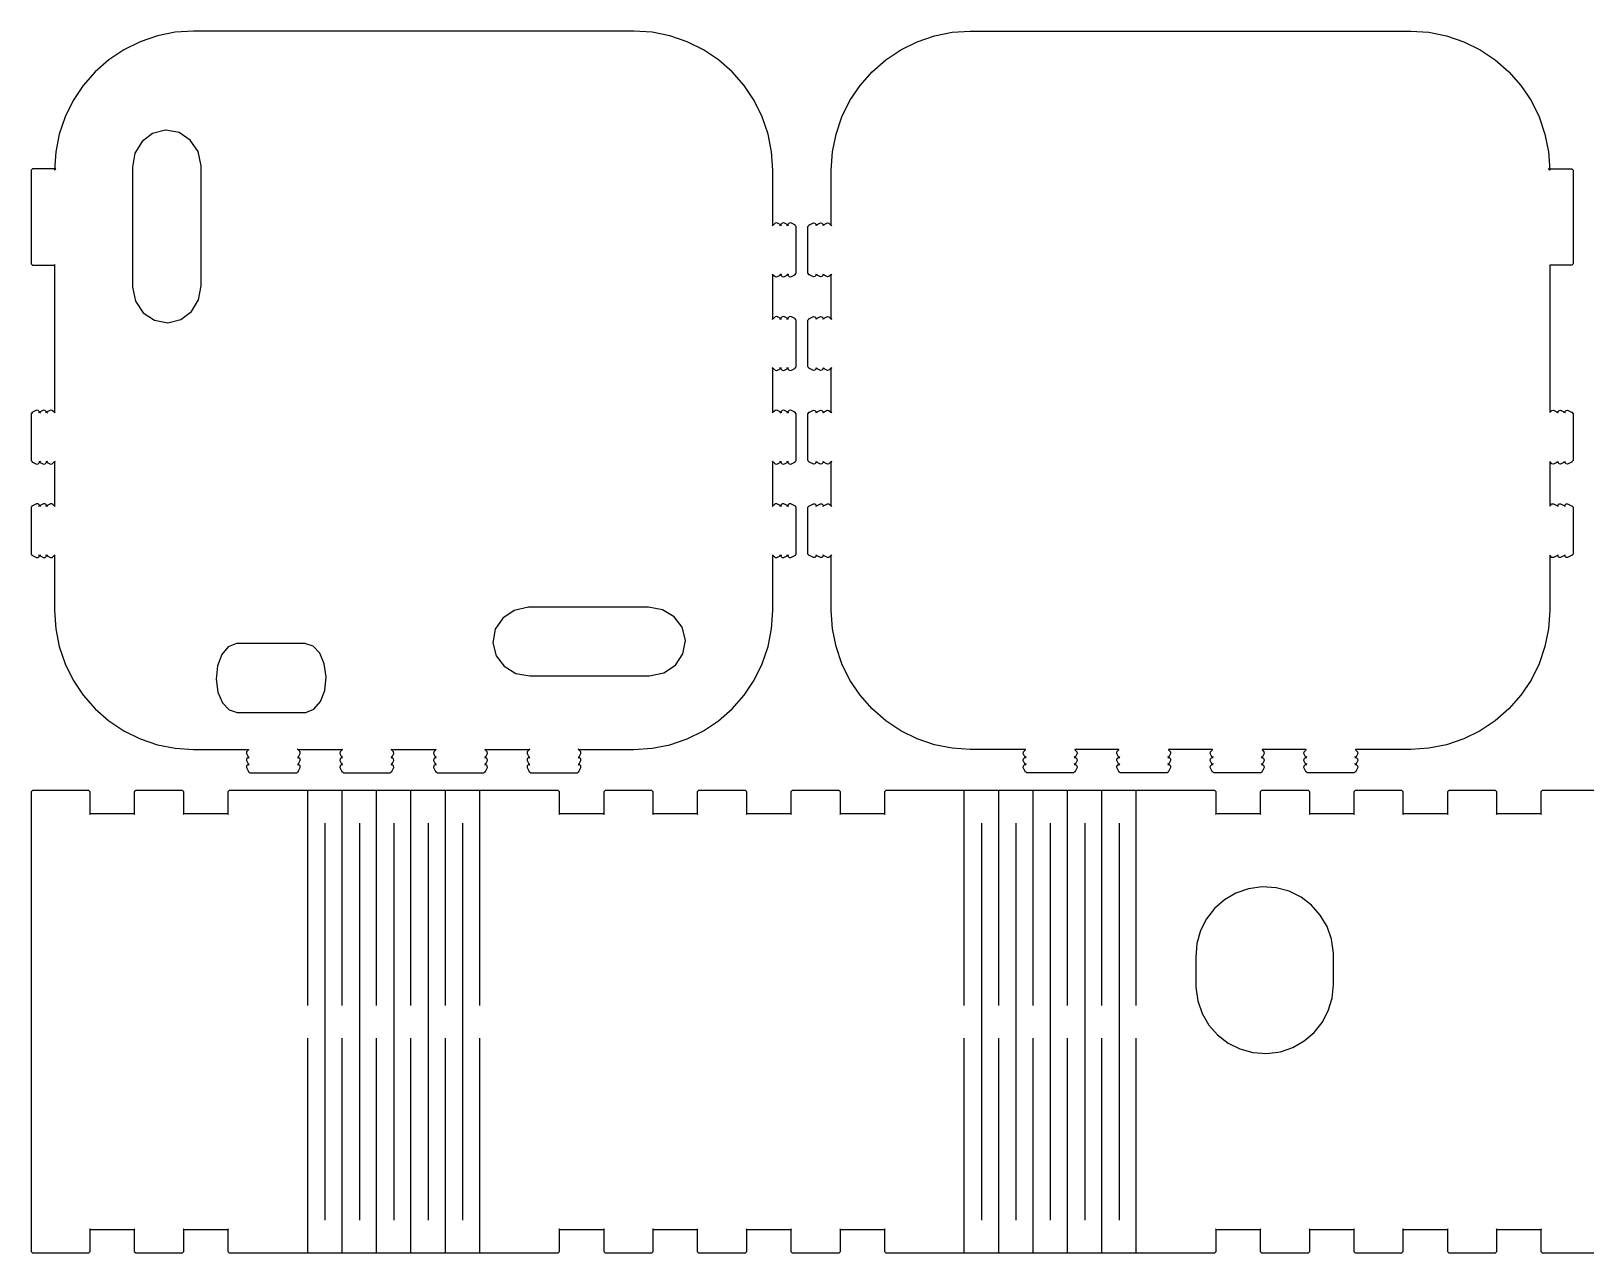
# Model space of a CAD drawing. Extents: x 0 to 191, y 31 to 120.
# Drawn here: x 0 to 113, y 31.5 to 120.2 of the extents above; entities that cross this region are included whole.
import ezdxf

# ---------------------------------------------------------------- set-up
doc = ezdxf.new("R2010")
doc.units = 0

msp = doc.modelspace()

# ---------------------------------------------------------------- linework, layer by layer
at = {"layer": 'Layer 1'}
for p, q in [((9.18575, 119.90575), (7.937313, 119.482188)), ((10.478813, 120.163187), (9.18575, 119.90575)), ((11.8, 120.25), (10.478813, 120.163187)), ((43.8, 120.25), (11.8, 120.25)), ((45.121187, 120.163187), (43.8, 120.25)), ((46.41425, 119.90575), (45.121187, 120.163187)), ((47.662688, 119.482188), (46.41425, 119.90575)), ((64.387313, 119.482188), (65.63575, 119.90575)), ((65.63575, 119.90575), (66.928812, 120.163187)), ((66.928812, 120.163187), (68.25, 120.25)), ((68.25, 120.25), (100.25, 120.25)), ((100.25, 120.25), (101.571188, 120.163187)), ((101.571188, 120.163187), (102.86425, 119.90575)), ((102.86425, 119.90575), (104.112687, 119.482188)), ((6.75, 118.897), (5.6495, 118.161)), ((7.937313, 119.482188), (6.75, 118.897)), ((48.85, 118.897), (47.662688, 119.482188)), ((49.9505, 118.161), (48.85, 118.897)), ((62.0995, 118.161), (63.2, 118.897)), ((63.2, 118.897), (64.387313, 119.482188)), ((104.112687, 119.482188), (105.3, 118.897)), ((105.3, 118.897), (106.4005, 118.161)), ((5.6495, 118.161), (4.6585, 117.2915)), ((50.9415, 117.2915), (49.9505, 118.161)), ((61.1085, 117.2915), (62.0995, 118.161)), ((106.4005, 118.161), (107.3915, 117.2915)), ((4.6585, 117.2915), (3.789, 116.3005)), ((51.811, 116.3005), (50.9415, 117.2915)), ((60.239, 116.3005), (61.1085, 117.2915)), ((107.3915, 117.2915), (108.261, 116.3005)), ((3.789, 116.3005), (3.053, 115.2)), ((52.547, 115.2), (51.811, 116.3005)), ((59.503, 115.2), (60.239, 116.3005)), ((108.261, 116.3005), (108.997, 115.2)), ((3.053, 115.2), (2.467812, 114.012687)), ((53.132188, 114.012687), (52.547, 115.2)), ((58.917812, 114.012687), (59.503, 115.2)), ((108.997, 115.2), (109.582188, 114.012687)), ((2.467812, 114.012687), (2.04425, 112.76425)), ((9.76505, 113.056796), (8.822805, 112.816687)), ((9.78105, 113.05735), (9.76505, 113.056796)), ((10.75868, 112.87872), (9.78105, 113.05735)), ((53.55575, 112.76425), (53.132188, 114.012687)), ((58.49425, 112.76425), (58.917812, 114.012687)), ((109.582188, 114.012687), (110.00575, 112.76425)), ((2.04425, 112.76425), (1.786812, 111.471188)), ((8.059076, 112.233513), (7.547151, 111.389282)), ((8.822805, 112.816687), (8.059076, 112.233513)), ((11.568967, 112.329566), (10.75868, 112.87872)), ((12.129235, 111.493452), (11.568967, 112.329566)), ((53.813187, 111.471188), (53.55575, 112.76425)), ((58.236812, 111.471188), (58.49425, 112.76425)), ((110.00575, 112.76425), (110.263187, 111.471188)), ((1.786812, 111.471188), (1.7, 110.15)), ((7.547151, 111.389282), (7.36032, 110.366)), ((12.35681, 110.45394), (12.129235, 111.493452)), ((53.9, 110.15), (53.813187, 111.471188)), ((58.15, 110.15), (58.236812, 111.471188)), ((110.263187, 111.471188), (110.35, 110.15)), ((0.1, 110.25), (0, 110.15)), ((0, 110.15), (0, 103.35)), ((1.8, 110.25), (0.1, 110.25)), ((1.7, 110.15), (1.8, 110.25)), ((7.35832, 110.366), (7.35831, 101.751)), ((7.36032, 110.366), (7.35832, 110.366)), ((12.3563, 110.366), (12.35681, 110.45394)), ((12.3583, 110.366), (12.3563, 110.366)), ((12.3583, 101.751), (12.3583, 110.366)), ((53.9, 106.15), (53.9, 110.15)), ((58.15, 106.15), (58.15, 110.15)), ((110.35, 110.15), (110.25, 110.25)), ((110.25, 110.25), (111.95, 110.25)), ((111.95, 110.25), (112.05, 110.15)), ((112.05, 110.15), (112.05, 103.35)), ((54.069, 106.291), (53.929, 106.15)), ((54.185, 106.309), (54.069, 106.291)), ((54.525, 106.139), (54.185, 106.309)), ((54.579, 106.291), (54.409, 106.121)), ((54.695, 106.309), (54.579, 106.291)), ((55.035, 106.139), (54.695, 106.309)), ((55.089, 106.291), (54.919, 106.121)), ((55.205, 106.309), (55.089, 106.291)), ((55.545, 106.139), (55.205, 106.309)), ((56.505, 106.139), (56.845, 106.309)), ((56.845, 106.309), (56.961, 106.291)), ((56.961, 106.291), (57.131, 106.121)), ((57.015, 106.139), (57.355, 106.309)), ((57.355, 106.309), (57.471, 106.291)), ((57.471, 106.291), (57.641, 106.121)), ((57.525, 106.139), (57.865, 106.309)), ((57.865, 106.309), (57.981, 106.291)), ((57.981, 106.291), (58.121, 106.15)), ((53.9, 106.15), (53.8625, 106.1125)), ((53.8625, 106.1125), (53.9, 106.15)), ((53.929, 106.15), (53.9, 106.15)), ((53.929, 106.15), (53.929, 106.15)), ((54.409, 106.121), (54.48, 106.15)), ((54.48, 106.15), (54.525, 106.139)), ((54.919, 106.121), (54.99, 106.15)), ((54.99, 106.15), (55.035, 106.139)), ((55.6, 106.05), (55.5, 106.15)), ((55.5, 106.15), (55.545, 106.139)), ((55.6, 102.65), (55.6, 106.05)), ((56.45, 106.05), (56.55, 106.15)), ((56.45, 102.65), (56.45, 106.05)), ((56.55, 106.15), (56.505, 106.139)), ((57.06, 106.15), (57.015, 106.139)), ((57.131, 106.121), (57.06, 106.15)), ((57.57, 106.15), (57.525, 106.139)), ((57.641, 106.121), (57.57, 106.15)), ((58.121, 106.15), (58.121, 106.15)), ((58.121, 106.15), (58.15, 106.15)), ((58.15, 106.15), (58.1875, 106.1125)), ((58.1875, 106.1125), (58.15, 106.15)), ((0, 103.35), (0.1, 103.25)), ((0.1, 103.25), (1.7, 103.25)), ((1.7, 103.25), (1.7375, 103.2875)), ((1.7375, 103.2875), (1.7, 103.25)), ((1.7, 103.25), (1.7, 96.55)), ((111.95, 103.25), (110.35, 103.25)), ((110.35, 103.25), (110.35, 103.25)), ((110.35, 103.25), (110.35, 96.55)), ((112.05, 103.35), (111.95, 103.25)), ((7.35831, 101.751), (7.36031, 101.751)), ((7.36031, 101.751), (7.36031, 101.65471)), ((12.168631, 100.725778), (12.35631, 101.75099)), ((12.35631, 101.75099), (12.3583, 101.751)), ((53.9, 102.55), (53.8625, 102.5875)), ((53.8625, 102.5875), (53.9, 102.55)), ((53.9, 99.35), (53.9, 102.55)), ((53.9, 102.55), (53.929, 102.55)), ((53.929, 102.55), (53.929, 102.55)), ((53.929, 102.55), (54.069, 102.409)), ((54.069, 102.409), (54.185, 102.391)), ((54.185, 102.391), (54.525, 102.561)), ((54.48, 102.55), (54.409, 102.579)), ((54.409, 102.579), (54.579, 102.409)), ((54.525, 102.561), (54.48, 102.55)), ((54.579, 102.409), (54.695, 102.391)), ((54.695, 102.391), (55.035, 102.561)), ((54.99, 102.55), (54.919, 102.579)), ((54.919, 102.579), (55.089, 102.409)), ((55.035, 102.561), (54.99, 102.55)), ((55.089, 102.409), (55.205, 102.391)), ((55.205, 102.391), (55.545, 102.561)), ((55.5, 102.55), (55.6, 102.65)), ((55.545, 102.561), (55.5, 102.55)), ((56.55, 102.55), (56.45, 102.65)), ((56.845, 102.391), (56.505, 102.561)), ((56.505, 102.561), (56.55, 102.55)), ((56.961, 102.409), (56.845, 102.391)), ((57.131, 102.579), (56.961, 102.409)), ((57.355, 102.391), (57.015, 102.561)), ((57.015, 102.561), (57.06, 102.55)), ((57.06, 102.55), (57.131, 102.579)), ((57.471, 102.409), (57.355, 102.391)), ((57.641, 102.579), (57.471, 102.409)), ((57.865, 102.391), (57.525, 102.561)), ((57.525, 102.561), (57.57, 102.55)), ((57.57, 102.55), (57.641, 102.579)), ((57.981, 102.409), (57.865, 102.391)), ((58.121, 102.55), (57.981, 102.409)), ((58.15, 102.55), (58.121, 102.55)), ((58.121, 102.55), (58.121, 102.55)), ((58.15, 102.55), (58.1875, 102.5875)), ((58.1875, 102.5875), (58.15, 102.55)), ((58.15, 99.35), (58.15, 102.55)), ((7.36031, 101.65471), (7.590978, 100.61598)), ((7.590978, 100.61598), (8.153738, 99.781799)), ((11.654763, 99.880669), (12.168631, 100.725778)), ((8.153738, 99.781799), (8.965664, 99.235447)), ((10.888548, 99.298022), (11.654763, 99.880669)), ((54.069, 99.491), (53.929, 99.35)), ((54.185, 99.509), (54.069, 99.491)), ((54.525, 99.339), (54.185, 99.509)), ((54.579, 99.491), (54.409, 99.321)), ((54.695, 99.509), (54.579, 99.491)), ((55.035, 99.339), (54.695, 99.509)), ((55.089, 99.491), (54.919, 99.321)), ((55.205, 99.509), (55.089, 99.491)), ((55.545, 99.339), (55.205, 99.509)), ((56.505, 99.339), (56.845, 99.509)), ((56.845, 99.509), (56.961, 99.491)), ((56.961, 99.491), (57.131, 99.321)), ((57.015, 99.339), (57.355, 99.509)), ((57.355, 99.509), (57.471, 99.491)), ((57.471, 99.491), (57.641, 99.321)), ((57.525, 99.339), (57.865, 99.509)), ((57.865, 99.509), (57.981, 99.491)), ((57.981, 99.491), (58.121, 99.35)), ((8.965664, 99.235447), (9.94383, 99.0602)), ((9.94383, 99.0602), (10.888548, 99.298022)), ((53.9, 99.35), (53.8625, 99.3125)), ((53.8625, 99.3125), (53.9, 99.35)), ((53.929, 99.35), (53.9, 99.35)), ((53.929, 99.35), (53.929, 99.35)), ((54.409, 99.321), (54.48, 99.35)), ((54.48, 99.35), (54.525, 99.339)), ((54.919, 99.321), (54.99, 99.35)), ((54.99, 99.35), (55.035, 99.339)), ((55.6, 99.25), (55.5, 99.35)), ((55.5, 99.35), (55.545, 99.339)), ((55.6, 95.85), (55.6, 99.25)), ((56.45, 99.25), (56.55, 99.35)), ((56.45, 95.85), (56.45, 99.25)), ((56.55, 99.35), (56.505, 99.339)), ((57.06, 99.35), (57.015, 99.339)), ((57.131, 99.321), (57.06, 99.35)), ((57.57, 99.35), (57.525, 99.339)), ((57.641, 99.321), (57.57, 99.35)), ((58.121, 99.35), (58.121, 99.35)), ((58.121, 99.35), (58.15, 99.35)), ((58.15, 99.35), (58.1875, 99.3125)), ((58.1875, 99.3125), (58.15, 99.35)), ((1.7, 96.55), (1.7, 92.55)), ((110.35, 96.55), (110.35, 92.55)), ((53.9, 95.75), (53.8625, 95.7875)), ((53.8625, 95.7875), (53.9, 95.75)), ((53.9, 92.55), (53.9, 95.75)), ((53.9, 95.75), (53.929, 95.75)), ((53.929, 95.75), (53.929, 95.75)), ((53.929, 95.75), (54.069, 95.609)), ((54.069, 95.609), (54.185, 95.591)), ((54.185, 95.591), (54.525, 95.761)), ((54.48, 95.75), (54.409, 95.779)), ((54.409, 95.779), (54.579, 95.609)), ((54.525, 95.761), (54.48, 95.75)), ((54.579, 95.609), (54.695, 95.591)), ((54.695, 95.591), (55.035, 95.761)), ((54.99, 95.75), (54.919, 95.779)), ((54.919, 95.779), (55.089, 95.609)), ((55.035, 95.761), (54.99, 95.75)), ((55.089, 95.609), (55.205, 95.591)), ((55.205, 95.591), (55.545, 95.761)), ((55.5, 95.75), (55.6, 95.85)), ((55.545, 95.761), (55.5, 95.75)), ((56.55, 95.75), (56.45, 95.85)), ((56.845, 95.591), (56.505, 95.761)), ((56.505, 95.761), (56.55, 95.75)), ((56.961, 95.609), (56.845, 95.591)), ((57.131, 95.779), (56.961, 95.609)), ((57.355, 95.591), (57.015, 95.761)), ((57.015, 95.761), (57.06, 95.75)), ((57.06, 95.75), (57.131, 95.779)), ((57.471, 95.609), (57.355, 95.591)), ((57.641, 95.779), (57.471, 95.609)), ((57.865, 95.591), (57.525, 95.761)), ((57.525, 95.761), (57.57, 95.75)), ((57.57, 95.75), (57.641, 95.779)), ((57.981, 95.609), (57.865, 95.591)), ((58.121, 95.75), (57.981, 95.609)), ((58.15, 95.75), (58.121, 95.75)), ((58.121, 95.75), (58.121, 95.75)), ((58.15, 95.75), (58.1875, 95.7875)), ((58.1875, 95.7875), (58.15, 95.75)), ((58.15, 92.55), (58.15, 95.75)), ((0.395, 92.709), (0.055, 92.539)), ((0.511, 92.691), (0.395, 92.709)), ((0.681, 92.521), (0.511, 92.691)), ((0.905, 92.709), (0.565, 92.539)), ((1.021, 92.691), (0.905, 92.709)), ((1.191, 92.521), (1.021, 92.691)), ((1.415, 92.709), (1.075, 92.539)), ((1.531, 92.691), (1.415, 92.709)), ((1.671, 92.55), (1.531, 92.691)), ((54.069, 92.691), (53.929, 92.55)), ((54.185, 92.709), (54.069, 92.691)), ((54.525, 92.539), (54.185, 92.709)), ((54.579, 92.691), (54.409, 92.521)), ((54.695, 92.709), (54.579, 92.691)), ((55.035, 92.539), (54.695, 92.709)), ((55.089, 92.691), (54.919, 92.521)), ((55.205, 92.709), (55.089, 92.691)), ((55.545, 92.539), (55.205, 92.709)), ((56.505, 92.539), (56.845, 92.709)), ((56.845, 92.709), (56.961, 92.691)), ((56.961, 92.691), (57.131, 92.521)), ((57.015, 92.539), (57.355, 92.709)), ((57.355, 92.709), (57.471, 92.691)), ((57.471, 92.691), (57.641, 92.521)), ((57.525, 92.539), (57.865, 92.709)), ((57.865, 92.709), (57.981, 92.691)), ((57.981, 92.691), (58.121, 92.55)), ((110.379, 92.55), (110.519, 92.691)), ((110.519, 92.691), (110.635, 92.709)), ((110.635, 92.709), (110.975, 92.539)), ((110.859, 92.521), (111.029, 92.691)), ((111.029, 92.691), (111.145, 92.709)), ((111.145, 92.709), (111.485, 92.539)), ((111.369, 92.521), (111.539, 92.691)), ((111.539, 92.691), (111.655, 92.709)), ((111.655, 92.709), (111.995, 92.539)), ((0.1, 92.55), (0, 92.45)), ((0, 92.45), (0, 89.05)), ((0.055, 92.539), (0.1, 92.55)), ((0.565, 92.539), (0.61, 92.55)), ((0.61, 92.55), (0.681, 92.521)), ((1.075, 92.539), (1.12, 92.55)), ((1.12, 92.55), (1.191, 92.521)), ((1.7, 92.55), (1.671, 92.55)), ((1.671, 92.55), (1.671, 92.55)), ((1.7, 92.55), (1.7375, 92.5125)), ((1.7375, 92.5125), (1.7, 92.55)), ((53.9, 92.55), (53.8625, 92.5125)), ((53.8625, 92.5125), (53.9, 92.55)), ((53.929, 92.55), (53.9, 92.55)), ((53.929, 92.55), (53.929, 92.55)), ((54.409, 92.521), (54.48, 92.55)), ((54.48, 92.55), (54.525, 92.539)), ((54.919, 92.521), (54.99, 92.55)), ((54.99, 92.55), (55.035, 92.539)), ((55.6, 92.45), (55.5, 92.55)), ((55.5, 92.55), (55.545, 92.539)), ((55.6, 89.05), (55.6, 92.45)), ((56.45, 92.45), (56.55, 92.55)), ((56.45, 89.05), (56.45, 92.45)), ((56.55, 92.55), (56.505, 92.539)), ((57.06, 92.55), (57.015, 92.539)), ((57.131, 92.521), (57.06, 92.55)), ((57.57, 92.55), (57.525, 92.539)), ((57.641, 92.521), (57.57, 92.55)), ((58.121, 92.55), (58.121, 92.55)), ((58.121, 92.55), (58.15, 92.55)), ((58.15, 92.55), (58.1875, 92.5125)), ((58.1875, 92.5125), (58.15, 92.55)), ((110.35, 92.55), (110.35, 92.55)), ((110.35, 92.55), (110.379, 92.55)), ((110.379, 92.55), (110.379, 92.55)), ((110.93, 92.55), (110.859, 92.521)), ((110.975, 92.539), (110.93, 92.55)), ((111.44, 92.55), (111.369, 92.521)), ((111.485, 92.539), (111.44, 92.55)), ((111.995, 92.539), (111.95, 92.55)), ((111.95, 92.55), (112.05, 92.45)), ((112.05, 92.45), (112.05, 89.05)), ((0, 89.05), (0.1, 88.95)), ((0.1, 88.95), (0.055, 88.961)), ((0.055, 88.961), (0.395, 88.791)), ((0.395, 88.791), (0.511, 88.809)), ((0.511, 88.809), (0.681, 88.979)), ((0.61, 88.95), (0.565, 88.961)), ((0.565, 88.961), (0.905, 88.791)), ((0.681, 88.979), (0.61, 88.95)), ((0.905, 88.791), (1.021, 88.809)), ((1.021, 88.809), (1.191, 88.979)), ((1.12, 88.95), (1.075, 88.961)), ((1.075, 88.961), (1.415, 88.791)), ((1.191, 88.979), (1.12, 88.95)), ((1.415, 88.791), (1.531, 88.809)), ((1.531, 88.809), (1.671, 88.95)), ((1.671, 88.95), (1.671, 88.95)), ((1.671, 88.95), (1.7, 88.95)), ((1.7, 88.95), (1.7375, 88.9875)), ((1.7375, 88.9875), (1.7, 88.95)), ((1.7, 88.95), (1.7, 85.75)), ((53.9, 88.95), (53.8625, 88.9875)), ((53.8625, 88.9875), (53.9, 88.95)), ((53.9, 85.75), (53.9, 88.95)), ((53.9, 88.95), (53.929, 88.95)), ((53.929, 88.95), (53.929, 88.95)), ((53.929, 88.95), (54.069, 88.809)), ((54.069, 88.809), (54.185, 88.791)), ((54.185, 88.791), (54.525, 88.961)), ((54.48, 88.95), (54.409, 88.979)), ((54.409, 88.979), (54.579, 88.809)), ((54.525, 88.961), (54.48, 88.95)), ((54.579, 88.809), (54.695, 88.791)), ((54.695, 88.791), (55.035, 88.961)), ((54.99, 88.95), (54.919, 88.979)), ((54.919, 88.979), (55.089, 88.809)), ((55.035, 88.961), (54.99, 88.95)), ((55.089, 88.809), (55.205, 88.791)), ((55.205, 88.791), (55.545, 88.961)), ((55.5, 88.95), (55.6, 89.05)), ((55.545, 88.961), (55.5, 88.95)), ((56.55, 88.95), (56.45, 89.05)), ((56.845, 88.791), (56.505, 88.961)), ((56.505, 88.961), (56.55, 88.95)), ((56.961, 88.809), (56.845, 88.791)), ((57.131, 88.979), (56.961, 88.809)), ((57.355, 88.791), (57.015, 88.961)), ((57.015, 88.961), (57.06, 88.95)), ((57.06, 88.95), (57.131, 88.979)), ((57.471, 88.809), (57.355, 88.791)), ((57.641, 88.979), (57.471, 88.809)), ((57.865, 88.791), (57.525, 88.961)), ((57.525, 88.961), (57.57, 88.95)), ((57.57, 88.95), (57.641, 88.979)), ((57.981, 88.809), (57.865, 88.791)), ((58.121, 88.95), (57.981, 88.809)), ((58.15, 88.95), (58.121, 88.95)), ((58.121, 88.95), (58.121, 88.95)), ((58.15, 88.95), (58.1875, 88.9875)), ((58.1875, 88.9875), (58.15, 88.95)), ((58.15, 85.75), (58.15, 88.95)), ((110.379, 88.95), (110.35, 88.95)), ((110.35, 88.95), (110.35, 88.95)), ((110.35, 88.95), (110.35, 85.75)), ((110.519, 88.809), (110.379, 88.95)), ((110.379, 88.95), (110.379, 88.95)), ((110.635, 88.791), (110.519, 88.809)), ((110.975, 88.961), (110.635, 88.791)), ((111.029, 88.809), (110.859, 88.979)), ((110.859, 88.979), (110.93, 88.95)), ((110.93, 88.95), (110.975, 88.961)), ((111.145, 88.791), (111.029, 88.809)), ((111.485, 88.961), (111.145, 88.791)), ((111.539, 88.809), (111.369, 88.979)), ((111.369, 88.979), (111.44, 88.95)), ((111.44, 88.95), (111.485, 88.961)), ((111.655, 88.791), (111.539, 88.809)), ((111.995, 88.961), (111.655, 88.791)), ((112.05, 89.05), (111.95, 88.95)), ((111.95, 88.95), (111.995, 88.961)), ((0.395, 85.909), (0.055, 85.739)), ((0.511, 85.891), (0.395, 85.909)), ((0.681, 85.721), (0.511, 85.891)), ((0.905, 85.909), (0.565, 85.739)), ((1.021, 85.891), (0.905, 85.909)), ((1.191, 85.721), (1.021, 85.891)), ((1.415, 85.909), (1.075, 85.739)), ((1.531, 85.891), (1.415, 85.909)), ((1.671, 85.75), (1.531, 85.891)), ((54.069, 85.891), (53.929, 85.75)), ((54.185, 85.909), (54.069, 85.891)), ((54.525, 85.739), (54.185, 85.909)), ((54.579, 85.891), (54.409, 85.721)), ((54.695, 85.909), (54.579, 85.891)), ((55.035, 85.739), (54.695, 85.909)), ((55.089, 85.891), (54.919, 85.721)), ((55.205, 85.909), (55.089, 85.891)), ((55.545, 85.739), (55.205, 85.909)), ((56.505, 85.739), (56.845, 85.909)), ((56.845, 85.909), (56.961, 85.891)), ((56.961, 85.891), (57.131, 85.721)), ((57.015, 85.739), (57.355, 85.909)), ((57.355, 85.909), (57.471, 85.891)), ((57.471, 85.891), (57.641, 85.721)), ((57.525, 85.739), (57.865, 85.909)), ((57.865, 85.909), (57.981, 85.891)), ((57.981, 85.891), (58.121, 85.75)), ((110.379, 85.75), (110.519, 85.891)), ((110.519, 85.891), (110.635, 85.909)), ((110.635, 85.909), (110.975, 85.739)), ((110.859, 85.721), (111.029, 85.891)), ((111.029, 85.891), (111.145, 85.909)), ((111.145, 85.909), (111.485, 85.739)), ((111.369, 85.721), (111.539, 85.891)), ((111.539, 85.891), (111.655, 85.909)), ((111.655, 85.909), (111.995, 85.739)), ((0.1, 85.75), (0, 85.65)), ((0, 85.65), (0, 82.25)), ((0.055, 85.739), (0.1, 85.75)), ((0.565, 85.739), (0.61, 85.75)), ((0.61, 85.75), (0.681, 85.721)), ((1.075, 85.739), (1.12, 85.75)), ((1.12, 85.75), (1.191, 85.721)), ((1.7, 85.75), (1.671, 85.75)), ((1.671, 85.75), (1.671, 85.75)), ((1.7, 85.75), (1.7375, 85.7125)), ((1.7375, 85.7125), (1.7, 85.75)), ((53.9, 85.75), (53.8625, 85.7125)), ((53.8625, 85.7125), (53.9, 85.75)), ((53.929, 85.75), (53.9, 85.75)), ((53.929, 85.75), (53.929, 85.75)), ((54.409, 85.721), (54.48, 85.75)), ((54.48, 85.75), (54.525, 85.739)), ((54.919, 85.721), (54.99, 85.75)), ((54.99, 85.75), (55.035, 85.739)), ((55.6, 85.65), (55.5, 85.75)), ((55.5, 85.75), (55.545, 85.739)), ((55.6, 82.25), (55.6, 85.65)), ((56.45, 85.65), (56.55, 85.75)), ((56.45, 82.25), (56.45, 85.65)), ((56.55, 85.75), (56.505, 85.739)), ((57.06, 85.75), (57.015, 85.739)), ((57.131, 85.721), (57.06, 85.75)), ((57.57, 85.75), (57.525, 85.739)), ((57.641, 85.721), (57.57, 85.75)), ((58.121, 85.75), (58.121, 85.75)), ((58.121, 85.75), (58.15, 85.75)), ((58.15, 85.75), (58.1875, 85.7125)), ((58.1875, 85.7125), (58.15, 85.75)), ((110.35, 85.75), (110.35, 85.75)), ((110.35, 85.75), (110.379, 85.75)), ((110.379, 85.75), (110.379, 85.75)), ((110.93, 85.75), (110.859, 85.721)), ((110.975, 85.739), (110.93, 85.75)), ((111.44, 85.75), (111.369, 85.721)), ((111.485, 85.739), (111.44, 85.75)), ((111.995, 85.739), (111.95, 85.75)), ((111.95, 85.75), (112.05, 85.65)), ((112.05, 85.65), (112.05, 82.25)), ((0, 82.25), (0.1, 82.15)), ((0.1, 82.15), (0.055, 82.161)), ((0.055, 82.161), (0.395, 81.991)), ((0.395, 81.991), (0.511, 82.009)), ((0.511, 82.009), (0.681, 82.179)), ((0.61, 82.15), (0.565, 82.161)), ((0.565, 82.161), (0.905, 81.991)), ((0.681, 82.179), (0.61, 82.15)), ((0.905, 81.991), (1.021, 82.009)), ((1.021, 82.009), (1.191, 82.179)), ((1.12, 82.15), (1.075, 82.161)), ((1.075, 82.161), (1.415, 81.991)), ((1.191, 82.179), (1.12, 82.15)), ((1.415, 81.991), (1.531, 82.009)), ((1.531, 82.009), (1.671, 82.15)), ((1.671, 82.15), (1.671, 82.15)), ((1.671, 82.15), (1.7, 82.15)), ((1.7, 82.15), (1.7375, 82.1875)), ((1.7375, 82.1875), (1.7, 82.15)), ((1.7, 82.15), (1.7, 78.15)), ((53.9, 82.15), (53.8625, 82.1875)), ((53.8625, 82.1875), (53.9, 82.15)), ((53.9, 78.15), (53.9, 82.15)), ((53.9, 82.15), (53.929, 82.15)), ((53.929, 82.15), (53.929, 82.15)), ((53.929, 82.15), (54.069, 82.009)), ((54.069, 82.009), (54.185, 81.991)), ((54.185, 81.991), (54.525, 82.161)), ((54.48, 82.15), (54.409, 82.179)), ((54.409, 82.179), (54.579, 82.009)), ((54.525, 82.161), (54.48, 82.15)), ((54.579, 82.009), (54.695, 81.991)), ((54.695, 81.991), (55.035, 82.161)), ((54.99, 82.15), (54.919, 82.179)), ((54.919, 82.179), (55.089, 82.009)), ((55.035, 82.161), (54.99, 82.15)), ((55.089, 82.009), (55.205, 81.991)), ((55.205, 81.991), (55.545, 82.161)), ((55.5, 82.15), (55.6, 82.25)), ((55.545, 82.161), (55.5, 82.15)), ((56.55, 82.15), (56.45, 82.25)), ((56.845, 81.991), (56.505, 82.161)), ((56.505, 82.161), (56.55, 82.15)), ((56.961, 82.009), (56.845, 81.991)), ((57.131, 82.179), (56.961, 82.009)), ((57.355, 81.991), (57.015, 82.161)), ((57.015, 82.161), (57.06, 82.15)), ((57.06, 82.15), (57.131, 82.179)), ((57.471, 82.009), (57.355, 81.991)), ((57.641, 82.179), (57.471, 82.009)), ((57.865, 81.991), (57.525, 82.161)), ((57.525, 82.161), (57.57, 82.15)), ((57.57, 82.15), (57.641, 82.179)), ((57.981, 82.009), (57.865, 81.991)), ((58.121, 82.15), (57.981, 82.009)), ((58.15, 82.15), (58.121, 82.15)), ((58.121, 82.15), (58.121, 82.15)), ((58.15, 82.15), (58.1875, 82.1875)), ((58.1875, 82.1875), (58.15, 82.15)), ((58.15, 78.15), (58.15, 82.15)), ((110.379, 82.15), (110.35, 82.15)), ((110.35, 82.15), (110.35, 82.15)), ((110.35, 82.15), (110.35, 78.15)), ((110.519, 82.009), (110.379, 82.15)), ((110.379, 82.15), (110.379, 82.15)), ((110.635, 81.991), (110.519, 82.009)), ((110.975, 82.161), (110.635, 81.991)), ((111.029, 82.009), (110.859, 82.179)), ((110.859, 82.179), (110.93, 82.15)), ((110.93, 82.15), (110.975, 82.161)), ((111.145, 81.991), (111.029, 82.009)), ((111.485, 82.161), (111.145, 81.991)), ((111.539, 82.009), (111.369, 82.179)), ((111.369, 82.179), (111.44, 82.15)), ((111.44, 82.15), (111.485, 82.161)), ((111.655, 81.991), (111.539, 82.009)), ((111.995, 82.161), (111.655, 81.991)), ((112.05, 82.25), (111.95, 82.15)), ((111.95, 82.15), (111.995, 82.161)), ((1.7, 78.15), (1.786812, 76.828812)), ((35.10738, 78.163132), (34.273199, 77.600372)), ((36.14611, 78.3938), (35.10738, 78.163132)), ((36.2424, 78.3938), (36.14611, 78.3938)), ((36.2424, 78.3958), (36.2424, 78.3938)), ((44.8574, 78.3958), (36.2424, 78.3958)), ((44.857416, 78.39379), (44.8574, 78.3958)), ((45.880698, 78.206956), (44.857416, 78.39379)), ((46.724929, 77.695029), (45.880698, 78.206956)), ((53.813187, 76.828812), (53.9, 78.15)), ((58.236812, 76.828812), (58.15, 78.15)), ((110.35, 78.15), (110.263187, 76.828812)), ((1.786812, 76.828812), (2.04425, 75.53575)), ((34.273199, 77.600372), (33.726847, 76.788446)), ((47.308101, 76.931297), (46.724929, 77.695029)), ((47.548206, 75.98905), (47.308101, 76.931297)), ((53.55575, 75.53575), (53.813187, 76.828812)), ((58.49425, 75.53575), (58.236812, 76.828812)), ((110.263187, 76.828812), (110.00575, 75.53575)), ((14.92518, 75.748), (14.331619, 75.517304)), ((14.9802, 75.748), (14.92518, 75.748)), ((14.9802, 75.75), (14.9802, 75.748)), ((19.903, 75.75), (14.9802, 75.75)), ((19.903003, 75.74799), (19.903, 75.75)), ((20.487738, 75.561135), (19.903003, 75.74799)), ((33.726847, 76.788446), (33.5516, 75.81028)), ((33.5516, 75.81028), (33.789422, 74.865562)), ((47.370129, 74.995417), (47.54876, 75.97305)), ((47.54876, 75.97305), (47.548206, 75.98905)), ((2.04425, 75.53575), (2.467812, 74.287313)), ((13.854943, 74.954476), (13.542741, 74.142453)), ((14.331619, 75.517304), (13.854943, 74.954476)), ((20.970158, 75.049145), (20.487738, 75.561135)), ((21.3034, 74.285321), (20.970158, 75.049145)), ((33.789422, 74.865562), (34.372069, 74.099347)), ((46.820973, 74.18513), (47.370129, 74.995417)), ((53.132188, 74.287312), (53.55575, 75.53575)), ((58.917812, 74.287313), (58.49425, 75.53575)), ((110.00575, 75.53575), (109.582188, 74.287313)), ((2.467812, 74.287313), (3.053, 73.1)), ((13.542741, 74.142453), (13.4426, 73.16417)), ((21.440603, 73.34296), (21.3034, 74.285321)), ((34.372069, 74.099347), (35.217178, 73.585479)), ((35.217178, 73.585479), (36.24239, 73.3978)), ((44.94534, 73.39729), (45.984856, 73.624862)), ((45.984856, 73.624862), (46.820973, 74.18513)), ((52.547, 73.1), (53.132188, 74.287312)), ((59.503, 73.1), (58.917812, 74.287313)), ((109.582188, 74.287313), (108.997, 73.1)), ((3.053, 73.1), (3.789, 71.9995)), ((13.4426, 73.16417), (13.578499, 72.219338)), ((21.025042, 71.538826), (21.338845, 72.349211)), ((21.338845, 72.349211), (21.44092, 73.32696)), ((21.44092, 73.32696), (21.440603, 73.34296)), ((36.24239, 73.3978), (36.2424, 73.3958)), ((36.2424, 73.3958), (44.8574, 73.3958)), ((44.8574, 73.3958), (44.8574, 73.3978)), ((44.8574, 73.3978), (44.94534, 73.39729)), ((51.811, 71.9995), (52.547, 73.1)), ((60.239, 71.9995), (59.503, 73.1)), ((108.997, 73.1), (108.261, 71.9995)), ((3.789, 71.9995), (4.6585, 71.0085)), ((13.578499, 72.219338), (13.911441, 71.453031)), ((13.911441, 71.453031), (14.394363, 70.939101)), ((20.54726, 70.978491), (21.025042, 71.538826)), ((50.9415, 71.0085), (51.811, 71.9995)), ((61.1085, 71.0085), (60.239, 71.9995)), ((108.261, 71.9995), (107.3915, 71.0085)), ((4.6585, 71.0085), (5.6495, 70.139)), ((5.6495, 70.139), (6.75, 69.403)), ((14.394363, 70.939101), (14.9802, 70.7514)), ((14.9802, 70.7514), (14.9802, 70.7494)), ((14.9802, 70.7494), (19.903, 70.7494)), ((19.903, 70.7494), (19.903, 70.7514)), ((19.903, 70.7514), (19.95325, 70.75089)), ((19.95325, 70.75089), (20.54726, 70.978491)), ((48.85, 69.403), (49.9505, 70.139)), ((49.9505, 70.139), (50.9415, 71.0085)), ((62.0995, 70.139), (61.1085, 71.0085)), ((63.2, 69.403), (62.0995, 70.139)), ((106.4005, 70.139), (105.3, 69.403)), ((107.3915, 71.0085), (106.4005, 70.139)), ((6.75, 69.403), (7.937312, 68.817813)), ((47.662687, 68.817813), (48.85, 69.403)), ((64.387313, 68.817813), (63.2, 69.403)), ((105.3, 69.403), (104.112687, 68.817813)), ((7.937312, 68.817813), (9.18575, 68.39425)), ((9.18575, 68.39425), (10.478813, 68.136813)), ((10.478813, 68.136813), (11.8, 68.05)), ((11.8, 68.05), (15.8, 68.05)), ((11.8, 68.05), (11.8, 68.05)), ((15.659, 67.881), (15.641, 67.765)), ((15.8, 68.021), (15.659, 67.881)), ((15.8, 68.05), (15.8, 68.05)), ((15.8, 68.05), (15.8, 68.021)), ((15.8, 68.021), (15.8, 68.021)), ((19.4, 68.05), (19.3625, 68.0875)), ((19.3625, 68.0875), (19.4, 68.05)), ((19.4, 68.021), (19.4, 68.05)), ((19.4, 68.05), (22.6, 68.05)), ((19.541, 67.881), (19.4, 68.021)), ((19.4, 68.021), (19.4, 68.021)), ((19.559, 67.765), (19.541, 67.881)), ((22.459, 67.881), (22.441, 67.765)), ((22.6, 68.021), (22.459, 67.881)), ((22.6, 68.05), (22.6375, 68.0875)), ((22.6375, 68.0875), (22.6, 68.05)), ((22.6, 68.05), (22.6, 68.021)), ((22.6, 68.021), (22.6, 68.021)), ((26.2, 68.05), (26.1625, 68.0875)), ((26.1625, 68.0875), (26.2, 68.05)), ((26.2, 68.021), (26.2, 68.05)), ((26.2, 68.05), (29.4, 68.05)), ((26.341, 67.881), (26.2, 68.021)), ((26.2, 68.021), (26.2, 68.021)), ((26.359, 67.765), (26.341, 67.881)), ((29.259, 67.881), (29.241, 67.765)), ((29.4, 68.021), (29.259, 67.881)), ((29.4, 68.05), (29.4375, 68.0875)), ((29.4375, 68.0875), (29.4, 68.05)), ((29.4, 68.05), (29.4, 68.021)), ((29.4, 68.021), (29.4, 68.021)), ((33, 68.05), (32.9625, 68.0875)), ((32.9625, 68.0875), (33, 68.05)), ((33, 68.021), (33, 68.05)), ((33, 68.05), (36.2, 68.05)), ((33.141, 67.881), (33, 68.021)), ((33, 68.021), (33, 68.021)), ((33.159, 67.765), (33.141, 67.881)), ((36.059, 67.881), (36.041, 67.765)), ((36.2, 68.021), (36.059, 67.881)), ((36.2, 68.05), (36.2375, 68.0875)), ((36.2375, 68.0875), (36.2, 68.05)), ((36.2, 68.05), (36.2, 68.021)), ((36.2, 68.021), (36.2, 68.021)), ((39.8, 68.05), (39.7625, 68.0875)), ((39.7625, 68.0875), (39.8, 68.05)), ((39.8, 68.021), (39.8, 68.05)), ((39.8, 68.05), (43.8, 68.05)), ((39.941, 67.881), (39.8, 68.021)), ((39.8, 68.021), (39.8, 68.021)), ((39.959, 67.765), (39.941, 67.881)), ((43.8, 68.05), (45.121187, 68.136812)), ((45.121187, 68.136812), (46.41425, 68.39425)), ((46.41425, 68.39425), (47.662687, 68.817813)), ((65.63575, 68.39425), (64.387313, 68.817813)), ((66.928812, 68.136812), (65.63575, 68.39425)), ((68.25, 68.05), (66.928812, 68.136812)), ((72.25, 68.05), (68.25, 68.05)), ((72.091, 67.765), (72.109, 67.881)), ((72.109, 67.881), (72.25, 68.021)), ((72.25, 68.021), (72.25, 68.05)), ((72.25, 68.05), (72.25, 68.05)), ((72.25, 68.021), (72.25, 68.021)), ((79.05, 68.05), (75.85, 68.05)), ((75.85, 68.05), (75.85, 68.05)), ((75.85, 68.05), (75.85, 68.021)), ((75.85, 68.021), (75.85, 68.021)), ((75.85, 68.021), (75.991, 67.881)), ((75.991, 67.881), (76.009, 67.765)), ((78.891, 67.765), (78.909, 67.881)), ((78.909, 67.881), (79.05, 68.021)), ((79.05, 68.021), (79.05, 68.05)), ((79.05, 68.05), (79.05, 68.05)), ((79.05, 68.021), (79.05, 68.021)), ((85.85, 68.05), (82.65, 68.05)), ((82.65, 68.05), (82.65, 68.05)), ((82.65, 68.05), (82.65, 68.021)), ((82.65, 68.021), (82.65, 68.021)), ((82.65, 68.021), (82.791, 67.881)), ((82.791, 67.881), (82.809, 67.765)), ((85.691, 67.765), (85.709, 67.881)), ((85.709, 67.881), (85.85, 68.021)), ((85.85, 68.021), (85.85, 68.05)), ((85.85, 68.05), (85.85, 68.05)), ((85.85, 68.021), (85.85, 68.021)), ((92.65, 68.05), (89.45, 68.05)), ((89.45, 68.05), (89.45, 68.05)), ((89.45, 68.05), (89.45, 68.021)), ((89.45, 68.021), (89.45, 68.021)), ((89.45, 68.021), (89.591, 67.881)), ((89.591, 67.881), (89.609, 67.765)), ((92.491, 67.765), (92.509, 67.881)), ((92.509, 67.881), (92.65, 68.021)), ((92.65, 68.021), (92.65, 68.05)), ((92.65, 68.05), (92.65, 68.05)), ((92.65, 68.021), (92.65, 68.021)), ((100.25, 68.05), (96.25, 68.05)), ((96.25, 68.05), (96.25, 68.05)), ((96.25, 68.05), (96.25, 68.021)), ((96.25, 68.021), (96.25, 68.021)), ((96.25, 68.021), (96.391, 67.881)), ((96.391, 67.881), (96.409, 67.765)), ((101.571188, 68.136813), (100.25, 68.05)), ((100.25, 68.05), (100.25, 68.05)), ((102.86425, 68.39425), (101.571188, 68.136813)), ((104.112687, 68.817813), (102.86425, 68.39425)), ((15.641, 67.765), (15.811, 67.425)), ((15.659, 67.371), (15.641, 67.255)), ((15.641, 67.255), (15.811, 66.915)), ((15.659, 66.861), (15.641, 66.745)), ((15.641, 66.745), (15.811, 66.405)), ((15.829, 67.541), (15.659, 67.371)), ((15.829, 67.031), (15.659, 66.861)), ((15.8, 67.47), (15.829, 67.541)), ((15.811, 67.425), (15.8, 67.47)), ((15.8, 66.96), (15.829, 67.031)), ((15.811, 66.915), (15.8, 66.96)), ((19.541, 67.371), (19.371, 67.541)), ((19.371, 67.541), (19.4, 67.47)), ((19.541, 66.861), (19.371, 67.031)), ((19.371, 67.031), (19.4, 66.96)), ((19.389, 67.425), (19.559, 67.765)), ((19.4, 67.47), (19.389, 67.425)), ((19.389, 66.915), (19.559, 67.255)), ((19.4, 66.96), (19.389, 66.915)), ((19.389, 66.405), (19.559, 66.745)), ((19.559, 67.255), (19.541, 67.371)), ((19.559, 66.745), (19.541, 66.861)), ((22.441, 67.765), (22.611, 67.425)), ((22.459, 67.371), (22.441, 67.255)), ((22.441, 67.255), (22.611, 66.915)), ((22.459, 66.861), (22.441, 66.745)), ((22.441, 66.745), (22.611, 66.405)), ((22.629, 67.541), (22.459, 67.371)), ((22.629, 67.031), (22.459, 66.861)), ((22.6, 67.47), (22.629, 67.541)), ((22.611, 67.425), (22.6, 67.47)), ((22.6, 66.96), (22.629, 67.031)), ((22.611, 66.915), (22.6, 66.96)), ((26.341, 67.371), (26.171, 67.541)), ((26.171, 67.541), (26.2, 67.47)), ((26.341, 66.861), (26.171, 67.031)), ((26.171, 67.031), (26.2, 66.96)), ((26.189, 67.425), (26.359, 67.765)), ((26.2, 67.47), (26.189, 67.425)), ((26.189, 66.915), (26.359, 67.255)), ((26.2, 66.96), (26.189, 66.915)), ((26.189, 66.405), (26.359, 66.745)), ((26.359, 67.255), (26.341, 67.371)), ((26.359, 66.745), (26.341, 66.861)), ((29.241, 67.765), (29.411, 67.425)), ((29.259, 67.371), (29.241, 67.255)), ((29.241, 67.255), (29.411, 66.915)), ((29.259, 66.861), (29.241, 66.745)), ((29.241, 66.745), (29.411, 66.405)), ((29.429, 67.541), (29.259, 67.371)), ((29.429, 67.031), (29.259, 66.861)), ((29.4, 67.47), (29.429, 67.541)), ((29.411, 67.425), (29.4, 67.47)), ((29.4, 66.96), (29.429, 67.031)), ((29.411, 66.915), (29.4, 66.96)), ((33.141, 67.371), (32.971, 67.541)), ((32.971, 67.541), (33, 67.47)), ((33.141, 66.861), (32.971, 67.031)), ((32.971, 67.031), (33, 66.96)), ((32.989, 67.425), (33.159, 67.765)), ((33, 67.47), (32.989, 67.425)), ((32.989, 66.915), (33.159, 67.255)), ((33, 66.96), (32.989, 66.915)), ((32.989, 66.405), (33.159, 66.745)), ((33.159, 67.255), (33.141, 67.371)), ((33.159, 66.745), (33.141, 66.861)), ((36.041, 67.765), (36.211, 67.425)), ((36.059, 67.371), (36.041, 67.255)), ((36.041, 67.255), (36.211, 66.915)), ((36.059, 66.861), (36.041, 66.745)), ((36.041, 66.745), (36.211, 66.405)), ((36.229, 67.541), (36.059, 67.371)), ((36.229, 67.031), (36.059, 66.861)), ((36.2, 67.47), (36.229, 67.541)), ((36.211, 67.425), (36.2, 67.47)), ((36.2, 66.96), (36.229, 67.031)), ((36.211, 66.915), (36.2, 66.96)), ((39.941, 67.371), (39.771, 67.541)), ((39.771, 67.541), (39.8, 67.47)), ((39.941, 66.861), (39.771, 67.031)), ((39.771, 67.031), (39.8, 66.96)), ((39.789, 67.425), (39.959, 67.765)), ((39.8, 67.47), (39.789, 67.425)), ((39.789, 66.915), (39.959, 67.255)), ((39.8, 66.96), (39.789, 66.915)), ((39.789, 66.405), (39.959, 66.745)), ((39.959, 67.255), (39.941, 67.371)), ((39.959, 66.745), (39.941, 66.861)), ((72.261, 67.425), (72.091, 67.765)), ((72.091, 67.255), (72.109, 67.371)), ((72.261, 66.915), (72.091, 67.255)), ((72.091, 66.745), (72.109, 66.861)), ((72.261, 66.405), (72.091, 66.745)), ((72.109, 67.371), (72.279, 67.541)), ((72.109, 66.861), (72.279, 67.031)), ((72.279, 67.541), (72.25, 67.47)), ((72.25, 67.47), (72.261, 67.425)), ((72.279, 67.031), (72.25, 66.96)), ((72.25, 66.96), (72.261, 66.915)), ((75.85, 67.47), (75.821, 67.541)), ((75.821, 67.541), (75.991, 67.371)), ((75.85, 66.96), (75.821, 67.031)), ((75.821, 67.031), (75.991, 66.861)), ((76.009, 67.765), (75.839, 67.425)), ((75.839, 67.425), (75.85, 67.47)), ((76.009, 67.255), (75.839, 66.915)), ((75.839, 66.915), (75.85, 66.96)), ((76.009, 66.745), (75.839, 66.405)), ((75.991, 67.371), (76.009, 67.255)), ((75.991, 66.861), (76.009, 66.745)), ((79.061, 67.425), (78.891, 67.765)), ((78.891, 67.255), (78.909, 67.371)), ((79.061, 66.915), (78.891, 67.255)), ((78.891, 66.745), (78.909, 66.861)), ((79.061, 66.405), (78.891, 66.745)), ((78.909, 67.371), (79.079, 67.541)), ((78.909, 66.861), (79.079, 67.031)), ((79.079, 67.541), (79.05, 67.47)), ((79.05, 67.47), (79.061, 67.425)), ((79.079, 67.031), (79.05, 66.96)), ((79.05, 66.96), (79.061, 66.915)), ((82.65, 67.47), (82.621, 67.541)), ((82.621, 67.541), (82.791, 67.371)), ((82.65, 66.96), (82.621, 67.031)), ((82.621, 67.031), (82.791, 66.861)), ((82.809, 67.765), (82.639, 67.425)), ((82.639, 67.425), (82.65, 67.47)), ((82.809, 67.255), (82.639, 66.915)), ((82.639, 66.915), (82.65, 66.96)), ((82.809, 66.745), (82.639, 66.405)), ((82.791, 67.371), (82.809, 67.255)), ((82.791, 66.861), (82.809, 66.745)), ((85.861, 67.425), (85.691, 67.765)), ((85.691, 67.255), (85.709, 67.371)), ((85.861, 66.915), (85.691, 67.255)), ((85.691, 66.745), (85.709, 66.861)), ((85.861, 66.405), (85.691, 66.745)), ((85.709, 67.371), (85.879, 67.541)), ((85.709, 66.861), (85.879, 67.031)), ((85.879, 67.541), (85.85, 67.47)), ((85.85, 67.47), (85.861, 67.425)), ((85.879, 67.031), (85.85, 66.96)), ((85.85, 66.96), (85.861, 66.915)), ((89.45, 67.47), (89.421, 67.541)), ((89.421, 67.541), (89.591, 67.371)), ((89.45, 66.96), (89.421, 67.031)), ((89.421, 67.031), (89.591, 66.861)), ((89.609, 67.765), (89.439, 67.425)), ((89.439, 67.425), (89.45, 67.47)), ((89.609, 67.255), (89.439, 66.915)), ((89.439, 66.915), (89.45, 66.96)), ((89.609, 66.745), (89.439, 66.405)), ((89.591, 67.371), (89.609, 67.255)), ((89.591, 66.861), (89.609, 66.745)), ((92.661, 67.425), (92.491, 67.765)), ((92.491, 67.255), (92.509, 67.371)), ((92.661, 66.915), (92.491, 67.255)), ((92.491, 66.745), (92.509, 66.861)), ((92.661, 66.405), (92.491, 66.745)), ((92.509, 67.371), (92.679, 67.541)), ((92.509, 66.861), (92.679, 67.031)), ((92.679, 67.541), (92.65, 67.47)), ((92.65, 67.47), (92.661, 67.425)), ((92.679, 67.031), (92.65, 66.96)), ((92.65, 66.96), (92.661, 66.915)), ((96.25, 67.47), (96.221, 67.541)), ((96.221, 67.541), (96.391, 67.371)), ((96.25, 66.96), (96.221, 67.031)), ((96.221, 67.031), (96.391, 66.861)), ((96.409, 67.765), (96.239, 67.425)), ((96.239, 67.425), (96.25, 67.47)), ((96.409, 67.255), (96.239, 66.915)), ((96.239, 66.915), (96.25, 66.96)), ((96.409, 66.745), (96.239, 66.405)), ((96.391, 67.371), (96.409, 67.255)), ((96.391, 66.861), (96.409, 66.745)), ((15.811, 66.405), (15.8, 66.45)), ((15.8, 66.45), (15.9, 66.35)), ((15.9, 66.35), (19.3, 66.35)), ((19.3, 66.35), (19.4, 66.45)), ((19.4, 66.45), (19.389, 66.405)), ((22.611, 66.405), (22.6, 66.45)), ((22.6, 66.45), (22.7, 66.35)), ((22.7, 66.35), (26.1, 66.35)), ((26.1, 66.35), (26.2, 66.45)), ((26.2, 66.45), (26.189, 66.405)), ((29.411, 66.405), (29.4, 66.45)), ((29.4, 66.45), (29.5, 66.35)), ((29.5, 66.35), (32.9, 66.35)), ((32.9, 66.35), (33, 66.45)), ((33, 66.45), (32.989, 66.405)), ((36.211, 66.405), (36.2, 66.45)), ((36.2, 66.45), (36.3, 66.35)), ((36.3, 66.35), (39.7, 66.35)), ((39.7, 66.35), (39.8, 66.45)), ((39.8, 66.45), (39.789, 66.405)), ((72.35, 66.35), (72.25, 66.45)), ((72.25, 66.45), (72.261, 66.405)), ((75.75, 66.35), (72.35, 66.35)), ((75.85, 66.45), (75.75, 66.35)), ((75.839, 66.405), (75.85, 66.45)), ((79.15, 66.35), (79.05, 66.45)), ((79.05, 66.45), (79.061, 66.405)), ((82.55, 66.35), (79.15, 66.35)), ((82.65, 66.45), (82.55, 66.35)), ((82.639, 66.405), (82.65, 66.45)), ((85.95, 66.35), (85.85, 66.45)), ((85.85, 66.45), (85.861, 66.405)), ((89.35, 66.35), (85.95, 66.35)), ((89.45, 66.45), (89.35, 66.35)), ((89.439, 66.405), (89.45, 66.45)), ((92.75, 66.35), (92.65, 66.45)), ((92.65, 66.45), (92.661, 66.405)), ((96.15, 66.35), (92.75, 66.35)), ((96.25, 66.45), (96.15, 66.35)), ((96.239, 66.405), (96.25, 66.45)), ((0.1, 65.075), (0, 64.975)), ((0, 64.975), (0, 31.575)), ((4.2, 65.075), (0.1, 65.075)), ((4.3, 64.975), (4.2, 65.075)), ((4.3, 63.375), (4.3, 64.975)), ((7.6, 65.075), (7.5, 64.975)), ((7.5, 64.975), (7.5, 63.375)), ((11, 65.075), (7.6, 65.075)), ((11.1, 64.975), (11, 65.075)), ((11.1, 63.375), (11.1, 64.975)), ((14.4, 65.075), (14.3, 64.975)), ((14.3, 64.975), (14.3, 63.375)), ((18.5, 65.075), (14.4, 65.075)), ((34.208, 65.075), (18.5, 65.075)), ((20.104, 49.46128), (20.104, 65.0749)), ((22.604, 49.46128), (22.604, 65.0749)), ((25.104, 49.46128), (25.104, 65.0749)), ((27.604, 49.46128), (27.604, 65.0749)), ((30.104, 49.46128), (30.104, 65.0749)), ((32.604, 49.46128), (32.604, 65.0749)), ((38.308, 65.075), (34.208, 65.075)), ((38.408, 64.975), (38.308, 65.075)), ((38.408, 63.375), (38.408, 64.975)), ((41.708, 65.075), (41.608, 64.975)), ((41.608, 64.975), (41.608, 63.375)), ((45.108, 65.075), (41.708, 65.075)), ((45.208, 64.975), (45.108, 65.075)), ((45.208, 63.375), (45.208, 64.975)), ((48.508, 65.075), (48.408, 64.975)), ((48.408, 64.975), (48.408, 63.375)), ((51.908, 65.075), (48.508, 65.075)), ((52.008, 64.975), (51.908, 65.075)), ((52.008, 63.375), (52.008, 64.975)), ((55.308, 65.075), (55.208, 64.975)), ((55.208, 64.975), (55.208, 63.375)), ((58.708, 65.075), (55.308, 65.075)), ((58.808, 64.975), (58.708, 65.075)), ((58.808, 63.375), (58.808, 64.975)), ((62.108, 65.075), (62.008, 64.975)), ((62.008, 64.975), (62.008, 63.375)), ((66.208, 65.075), (62.108, 65.075)), ((81.916, 65.075), (66.208, 65.075)), ((67.812, 49.46128), (67.812, 65.0749)), ((70.312, 49.46128), (70.312, 65.0749)), ((72.812, 49.46128), (72.812, 65.0749)), ((75.312, 49.46128), (75.312, 65.0749)), ((77.812, 49.46128), (77.812, 65.0749)), ((80.312, 49.46128), (80.312, 65.0749)), ((86.016, 65.075), (81.916, 65.075)), ((86.116, 64.975), (86.016, 65.075)), ((86.116, 63.375), (86.116, 64.975)), ((89.416, 65.075), (89.316, 64.975)), ((89.316, 64.975), (89.316, 63.375)), ((92.816, 65.075), (89.416, 65.075)), ((92.916, 64.975), (92.816, 65.075)), ((92.916, 63.375), (92.916, 64.975)), ((96.216, 65.075), (96.116, 64.975)), ((96.116, 64.975), (96.116, 63.375)), ((99.616, 65.075), (96.216, 65.075)), ((99.716, 64.975), (99.616, 65.075)), ((99.716, 63.375), (99.716, 64.975)), ((103.016, 65.075), (102.916, 64.975)), ((102.916, 64.975), (102.916, 63.375)), ((106.416, 65.075), (103.016, 65.075)), ((106.516, 64.975), (106.416, 65.075)), ((106.516, 63.375), (106.516, 64.975)), ((109.816, 65.075), (109.716, 64.975)), ((109.716, 64.975), (109.716, 63.375)), ((113.916, 65.075), (109.816, 65.075)), ((4.3, 63.375), (4.2625, 63.3375)), ((4.2625, 63.3375), (4.3, 63.375)), ((7.5, 63.375), (4.3, 63.375)), ((7.5, 63.375), (7.5375, 63.3375)), ((7.5375, 63.3375), (7.5, 63.375)), ((11.1, 63.375), (11.0625, 63.3375)), ((11.0625, 63.3375), (11.1, 63.375)), ((14.3, 63.375), (11.1, 63.375)), ((14.3, 63.375), (14.3375, 63.3375)), ((14.3375, 63.3375), (14.3, 63.375)), ((38.408, 63.375), (38.3705, 63.3375)), ((38.3705, 63.3375), (38.408, 63.375)), ((41.608, 63.375), (38.408, 63.375)), ((41.608, 63.375), (41.6455, 63.3375)), ((41.6455, 63.3375), (41.608, 63.375)), ((45.208, 63.375), (45.1705, 63.3375)), ((45.1705, 63.3375), (45.208, 63.375)), ((48.408, 63.375), (45.208, 63.375)), ((48.408, 63.375), (48.4455, 63.3375)), ((48.4455, 63.3375), (48.408, 63.375)), ((52.008, 63.375), (51.9705, 63.3375)), ((51.9705, 63.3375), (52.008, 63.375)), ((55.208, 63.375), (52.008, 63.375)), ((55.208, 63.375), (55.2455, 63.3375)), ((55.2455, 63.3375), (55.208, 63.375)), ((58.808, 63.375), (58.7705, 63.3375)), ((58.7705, 63.3375), (58.808, 63.375)), ((62.008, 63.375), (58.808, 63.375)), ((62.008, 63.375), (62.0455, 63.3375)), ((62.0455, 63.3375), (62.008, 63.375)), ((86.116, 63.375), (86.0785, 63.3375)), ((86.0785, 63.3375), (86.116, 63.375)), ((89.316, 63.375), (86.116, 63.375)), ((89.316, 63.375), (89.3535, 63.3375)), ((89.3535, 63.3375), (89.316, 63.375)), ((92.916, 63.375), (92.8785, 63.3375)), ((92.8785, 63.3375), (92.916, 63.375)), ((96.116, 63.375), (92.916, 63.375)), ((96.116, 63.375), (96.1535, 63.3375)), ((96.1535, 63.3375), (96.116, 63.375)), ((99.716, 63.375), (99.6785, 63.3375)), ((99.6785, 63.3375), (99.716, 63.375)), ((102.916, 63.375), (99.716, 63.375)), ((102.916, 63.375), (102.9535, 63.3375)), ((102.9535, 63.3375), (102.916, 63.375)), ((106.516, 63.375), (106.4785, 63.3375)), ((106.4785, 63.3375), (106.516, 63.375)), ((109.716, 63.375), (106.516, 63.375)), ((109.716, 63.375), (109.7535, 63.3375)), ((109.7535, 63.3375), (109.716, 63.375)), ((21.354, 62.70202), (21.354, 33.8478)), ((23.854, 62.70202), (23.854, 33.8478)), ((26.354, 62.70202), (26.354, 33.8478)), ((28.854, 62.70202), (28.854, 33.8478)), ((31.354, 62.70202), (31.354, 33.8478)), ((69.062, 62.70202), (69.062, 33.8478)), ((71.562, 62.70202), (71.562, 33.8478)), ((74.062, 62.70202), (74.062, 33.8478)), ((76.562, 62.70202), (76.562, 33.8478)), ((79.062, 62.70202), (79.062, 33.8478)), ((88.464411, 57.933531), (87.544349, 57.61396)), ((89.4584, 58.0692), (88.464411, 57.933531)), ((89.45851, 58.069183), (89.4584, 58.0692)), ((90.468104, 58.00389), (89.45851, 58.069183)), ((91.415608, 57.746867), (90.468104, 58.00389)), ((92.280257, 57.317413), (91.415608, 57.746867)), ((86.001979, 56.503641), (85.417659, 55.75316)), ((86.717207, 57.130619), (86.001979, 56.503641)), ((87.544349, 57.61396), (86.717207, 57.130619)), ((93.041286, 56.734826), (92.280257, 57.317413)), ((93.67793, 56.018407), (93.041286, 56.734826)), ((85.417659, 55.75316), (84.983241, 54.899307)), ((94.169424, 55.187454), (93.67793, 56.018407)), ((84.983241, 54.899307), (84.71772, 53.962216)), ((94.495002, 54.261266), (94.169424, 55.187454)), ((94.6339, 53.259143), (94.495002, 54.261266)), ((84.71772, 53.962216), (84.64009, 52.96202)), ((94.6349, 53.226583), (94.6339, 53.259143)), ((94.6359, 52.962), (94.6349, 53.226583)), ((84.64009, 52.96202), (84.6375, 52.962)), ((84.6375, 52.962), (84.6375, 50.9621)), ((94.6374, 52.962), (94.6359, 52.962)), ((94.637403, 50.987938), (94.6374, 52.962)), ((84.6375, 50.9621), (84.6406, 50.9621)), ((84.6406, 50.9621), (84.640083, 50.791568)), ((94.540199, 49.976264), (94.637403, 50.962098)), ((94.637403, 50.962098), (94.637403, 50.987938)), ((84.640083, 50.791568), (84.775682, 49.788935)), ((84.775682, 49.788935), (85.098231, 48.861633)), ((94.260857, 49.055234), (94.540199, 49.976264)), ((85.098231, 48.861633), (85.587025, 48.02903)), ((93.817949, 48.218197), (94.260857, 49.055234)), ((85.587025, 48.02903), (86.221358, 47.310498)), ((92.515729, 46.872852), (93.230049, 47.484341)), ((93.230049, 47.484341), (93.817949, 48.218197)), ((20.104, 31.4749), (20.104, 47.0884)), ((22.604, 31.47492), (22.604, 47.0884)), ((25.104, 31.47492), (25.104, 47.0884)), ((27.604, 31.47492), (27.604, 47.0884)), ((30.104, 31.47492), (30.104, 47.0884)), ((32.604, 31.47492), (32.604, 47.0884)), ((67.812, 31.4749), (67.812, 47.0884)), ((70.312, 31.47492), (70.312, 47.0884)), ((72.812, 31.47492), (72.812, 47.0884)), ((75.312, 31.47492), (75.312, 47.0884)), ((77.812, 31.47492), (77.812, 47.0884)), ((80.312, 31.47492), (80.312, 47.0884)), ((86.221358, 47.310498), (86.980525, 46.725405)), ((86.980525, 46.725405), (87.843819, 46.293123)), ((90.782119, 46.093728), (91.693562, 46.402919)), ((91.693562, 46.402919), (92.515729, 46.872852)), ((87.843819, 46.293123), (88.790537, 46.03302)), ((88.790537, 46.03302), (89.799973, 45.964468)), ((89.799973, 45.964468), (90.782119, 46.093728)), ((4.3, 33.175), (4.2625, 33.2125)), ((4.2625, 33.2125), (4.3, 33.175)), ((4.3, 31.575), (4.3, 33.175)), ((4.3, 33.175), (7.5, 33.175)), ((7.5, 33.175), (7.5375, 33.2125)), ((7.5375, 33.2125), (7.5, 33.175)), ((7.5, 33.175), (7.5, 31.575)), ((11.1, 33.175), (11.0625, 33.2125)), ((11.0625, 33.2125), (11.1, 33.175)), ((11.1, 31.575), (11.1, 33.175)), ((11.1, 33.175), (14.3, 33.175)), ((14.3, 33.175), (14.3375, 33.2125)), ((14.3375, 33.2125), (14.3, 33.175)), ((14.3, 33.175), (14.3, 31.575)), ((38.408, 33.175), (38.3705, 33.2125)), ((38.3705, 33.2125), (38.408, 33.175)), ((38.408, 31.575), (38.408, 33.175)), ((38.408, 33.175), (41.608, 33.175)), ((41.608, 33.175), (41.6455, 33.2125)), ((41.6455, 33.2125), (41.608, 33.175)), ((41.608, 33.175), (41.608, 31.575)), ((45.208, 33.175), (45.1705, 33.2125)), ((45.1705, 33.2125), (45.208, 33.175)), ((45.208, 31.575), (45.208, 33.175)), ((45.208, 33.175), (48.408, 33.175)), ((48.408, 33.175), (48.4455, 33.2125)), ((48.4455, 33.2125), (48.408, 33.175)), ((48.408, 33.175), (48.408, 31.575)), ((52.008, 33.175), (51.9705, 33.2125)), ((51.9705, 33.2125), (52.008, 33.175)), ((52.008, 31.575), (52.008, 33.175)), ((52.008, 33.175), (55.208, 33.175)), ((55.208, 33.175), (55.2455, 33.2125)), ((55.2455, 33.2125), (55.208, 33.175)), ((55.208, 33.175), (55.208, 31.575)), ((58.808, 33.175), (58.7705, 33.2125)), ((58.7705, 33.2125), (58.808, 33.175)), ((58.808, 31.575), (58.808, 33.175)), ((58.808, 33.175), (62.008, 33.175)), ((62.008, 33.175), (62.0455, 33.2125)), ((62.0455, 33.2125), (62.008, 33.175)), ((62.008, 33.175), (62.008, 31.575)), ((86.116, 33.175), (86.0785, 33.2125)), ((86.0785, 33.2125), (86.116, 33.175)), ((86.116, 31.575), (86.116, 33.175)), ((86.116, 33.175), (89.316, 33.175)), ((89.316, 33.175), (89.3535, 33.2125)), ((89.3535, 33.2125), (89.316, 33.175)), ((89.316, 33.175), (89.316, 31.575)), ((92.916, 33.175), (92.8785, 33.2125)), ((92.8785, 33.2125), (92.916, 33.175)), ((92.916, 31.575), (92.916, 33.175)), ((92.916, 33.175), (96.116, 33.175)), ((96.116, 33.175), (96.1535, 33.2125)), ((96.1535, 33.2125), (96.116, 33.175)), ((96.116, 33.175), (96.116, 31.575)), ((99.716, 33.175), (99.6785, 33.2125)), ((99.6785, 33.2125), (99.716, 33.175)), ((99.716, 31.575), (99.716, 33.175)), ((99.716, 33.175), (102.916, 33.175)), ((102.916, 33.175), (102.9535, 33.2125)), ((102.9535, 33.2125), (102.916, 33.175)), ((102.916, 33.175), (102.916, 31.575)), ((106.516, 33.175), (106.4785, 33.2125)), ((106.4785, 33.2125), (106.516, 33.175)), ((106.516, 31.575), (106.516, 33.175)), ((106.516, 33.175), (109.716, 33.175)), ((109.716, 33.175), (109.7535, 33.2125)), ((109.7535, 33.2125), (109.716, 33.175)), ((109.716, 33.175), (109.716, 31.575)), ((0, 31.575), (0.1, 31.475)), ((0.1, 31.475), (4.2, 31.475)), ((0.1, 31.475), (0.1, 31.475)), ((4.2, 31.475), (4.3, 31.575)), ((7.5, 31.575), (7.6, 31.475)), ((7.6, 31.475), (11, 31.475)), ((11, 31.475), (11.1, 31.575)), ((14.3, 31.575), (14.4, 31.475)), ((14.4, 31.475), (18.5, 31.475)), ((18.5, 31.475), (34.208, 31.475)), ((34.208, 31.475), (38.308, 31.475)), ((38.308, 31.475), (38.408, 31.575)), ((41.608, 31.575), (41.708, 31.475)), ((41.708, 31.475), (45.108, 31.475)), ((45.108, 31.475), (45.208, 31.575)), ((48.408, 31.575), (48.508, 31.475)), ((48.508, 31.475), (51.908, 31.475)), ((51.908, 31.475), (52.008, 31.575)), ((55.208, 31.575), (55.308, 31.475)), ((55.308, 31.475), (58.708, 31.475)), ((58.708, 31.475), (58.808, 31.575)), ((62.008, 31.575), (62.108, 31.475)), ((62.108, 31.475), (66.208, 31.475)), ((66.208, 31.475), (81.916, 31.475)), ((81.916, 31.475), (86.016, 31.475)), ((86.016, 31.475), (86.116, 31.575)), ((89.316, 31.575), (89.416, 31.475)), ((89.416, 31.475), (92.816, 31.475)), ((92.816, 31.475), (92.916, 31.575)), ((96.116, 31.575), (96.216, 31.475)), ((96.216, 31.475), (99.616, 31.475)), ((99.616, 31.475), (99.716, 31.575)), ((102.916, 31.575), (103.016, 31.475)), ((103.016, 31.475), (106.416, 31.475)), ((106.416, 31.475), (106.516, 31.575)), ((109.716, 31.575), (109.816, 31.475)), ((109.816, 31.475), (113.916, 31.475))]:
    msp.add_line(p, q, dxfattribs=at)

doc.saveas('drawing.dxf')
